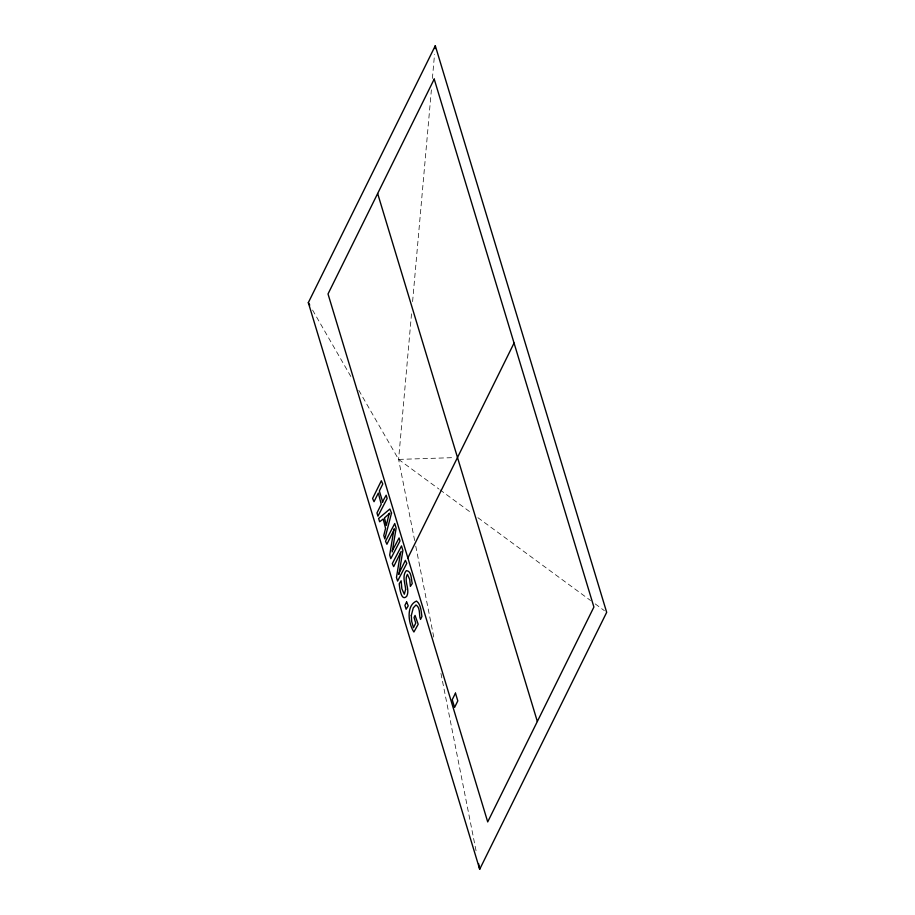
<?xml version="1.0" encoding="UTF-8"?>
<svg xmlns="http://www.w3.org/2000/svg" width="915" height="915" viewBox="0 0 915 915"><rect width="100%" height="100%" fill="white"/><g stroke="black" fill="none" stroke-linecap="round" stroke-linejoin="round"><path stroke-width="0.69" stroke-dasharray="4.58 3.43" d="M414.655 540.536L398.597 459.41L411.716 311.569M412.596 301.618L431.388 89.819M432.395 78.45L434.545 54.282M358.794 390.293L398.597 459.41L454.698 457.591M398.597 459.41L438.834 488.976M439.989 489.822L472.174 513.487M477.916 517.707L590.587 600.514M595.185 603.889L604.38 610.648M312.587 310.071L350.971 376.717M415.765 546.129L433.756 637.057M440.95 673.417L476.383 852.46"/><path stroke-width="1.37" d="M435.048 48.598L435.3 45.75L606.679 612.341L479.7 869.25L308.321 302.659L435.3 45.75M393.988 529.007L389.699 555.039L390.797 558.676L400.004 540.971L399.089 537.94L392.329 550.693M400.53 552.774L396.469 577.434L397.579 581.071L406.786 563.365L405.402 560.346L398.483 574.357M392.169 551.951L396.126 528.127L394.731 523.529L385.524 541.234L386.908 544.253L394.445 528.996M398.94 574.346L402.897 550.521L401.502 545.912L392.295 563.629L393.679 566.637L401.216 551.379M389.264 513.326L386.29 525.439L384.472 517.901L389.733 513.315M382.276 502.175L386.164 495.221L387.148 498.469L377.941 516.174L376.969 512.926L381.246 504.268L378.318 493.036L374.029 501.695L372.588 498.469L381.338 480.775L382.779 484.001L379.348 490.943L382.745 502.163M407.861 557.933L514.058 343.056M308.321 302.659L309.75 305.13M377.655 193.523L537.345 721.477M478.591 863.657L479.7 869.25M405.642 589.397L404.316 594.212L401.857 588.791L401.147 580.785L399.226 583.747C399.546 587.018 401.01 602.173 406.672 596.34C410.423 589.306 403.469 581.048 407.427 574.368L409.726 579.515L410.378 586.389L412.242 583.564C411.144 579.584 411.784 570.869 406.306 570.628C401.822 575.855 405.196 583.37 405.642 589.397M411.293 615.498L411.67 621.354L413.477 627.701L415.742 623.126L414.038 617.499L415.055 615.429L418.189 624.259L413.912 632.002C408.262 623.618 405.917 605.547 416.508 601.063C421.094 604.552 421.106 611.3 421.918 616.573L420.511 619.409C418.727 615.795 420.809 607.743 415.993 604.952L413.271 607.892L411.293 615.498M391.54 512.995L384.826 538.924L383.785 535.504L385.57 528.344L383.202 519.011L379.634 521.756L378.638 518.485L389.87 509.015L391.54 512.995M434.213 79.079L328.016 293.955L487.706 821.91L593.904 607.034L434.213 79.079M406.592 601.956L404.922 605.341L406.1 609.264L408.239 605.856L406.592 601.956M455.476 693.147L452.239 699.689L454.583 707.421L457.809 700.879L455.476 693.147"/></g></svg>
